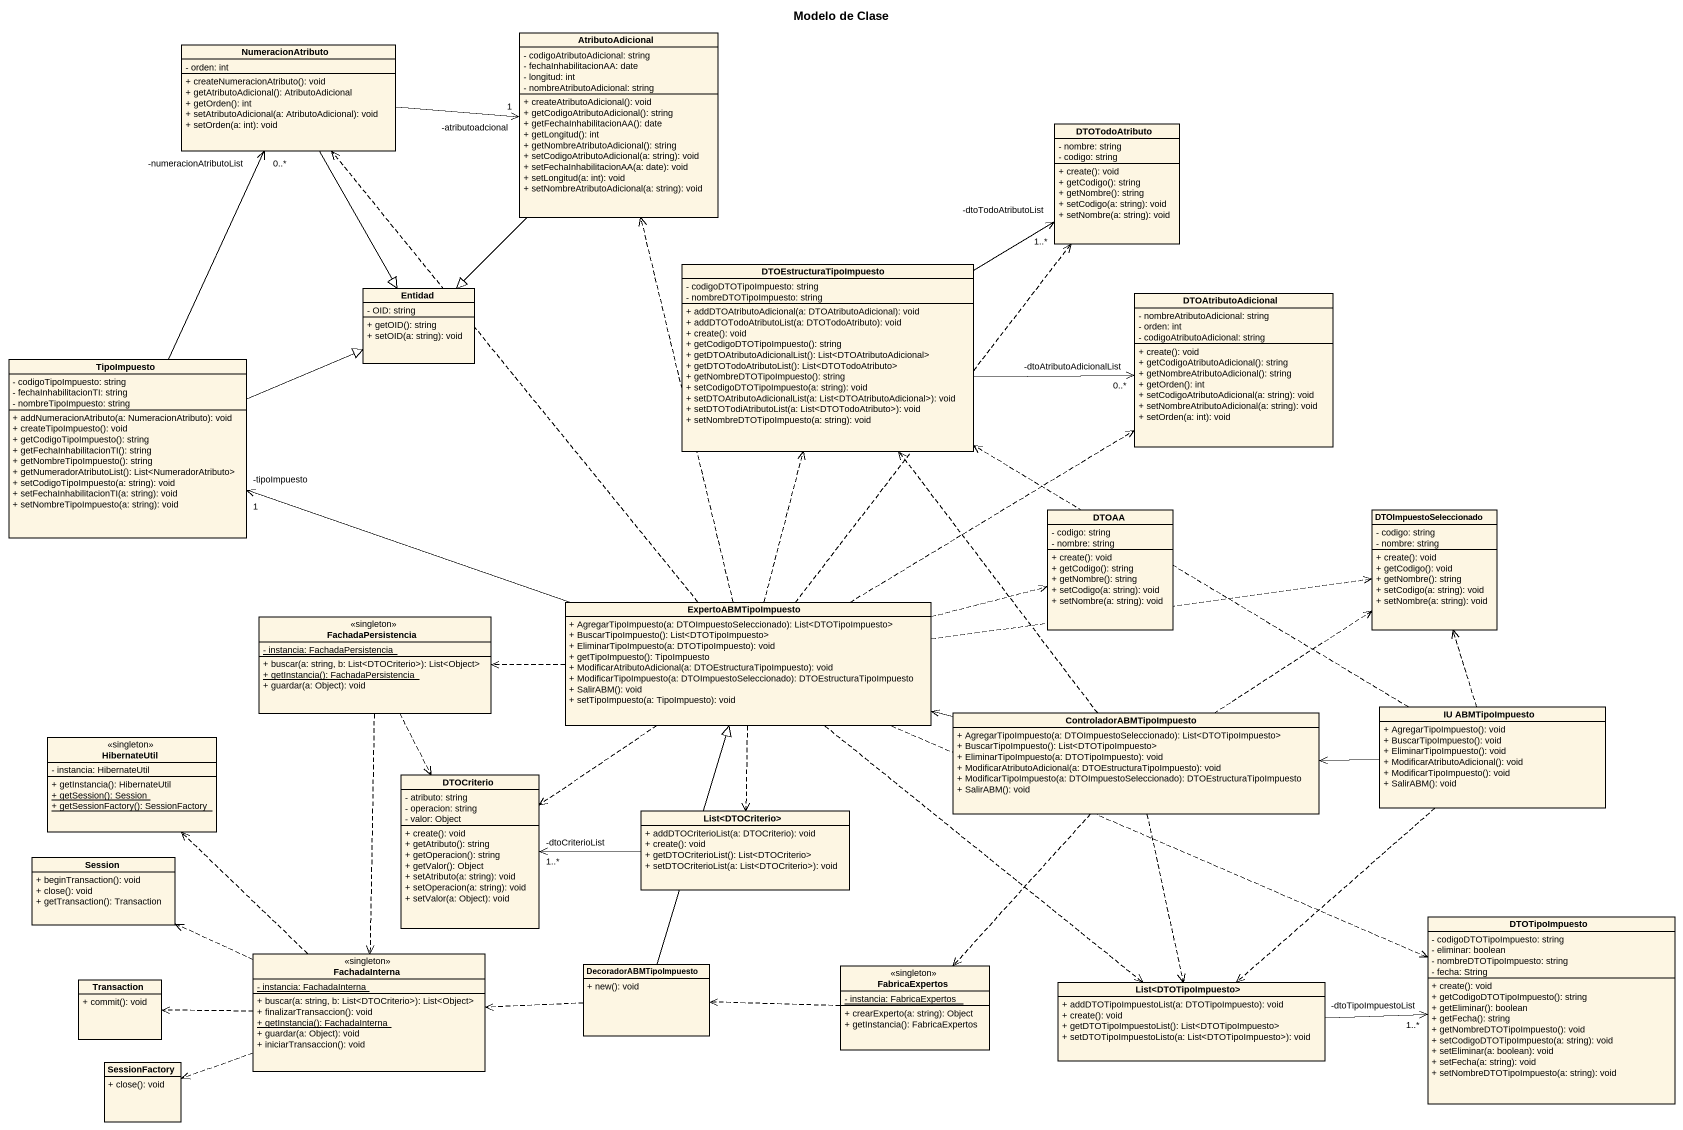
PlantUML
@startuml
title Modelo de Clase
hide circle
hide empty members
skinparam classAttributeIconSize 0
class NumeracionAtributo {
  - orden: int
  + createNumeracionAtributo(): void
  + getAtributoAdicional(): AtributoAdicional
  + getOrden(): int
  + setAtributoAdicional(a: AtributoAdicional): void
  + setOrden(a: int): void
}
class AtributoAdicional {
  - codigoAtributoAdicional: string
  - fechaInhabilitacionAA: date
  - longitud: int
  - nombreAtributoAdicional: string
  + createAtributoAdicional(): void
  + getCodigoAtributoAdicional(): string
  + getFechaInhabilitacionAA(): date
  + getLongitud(): int
  + getNombreAtributoAdicional(): string
  + setCodigoAtributoAdicional(a: string): void
  + setFechaInhabilitacionAA(a: date): void
  + setLongitud(a: int): void
  + setNombreAtributoAdicional(a: string): void
}
class DTOTodoAtributo {
  - nombre: string
  - codigo: string
  + create(): void
  + getCodigo(): string
  + getNombre(): string
  + setCodigo(a: string): void
  + setNombre(a: string): void
}
class Entidad {
  - OID: string
  + getOID(): string
  + setOID(a: string): void
}
class DTOEstructuraTipoImpuesto {
  - codigoDTOTipoImpuesto: string
  - nombreDTOTipoImpuesto: string
  + addDTOAtributoAdicional(a: DTOAtributoAdicional): void
  + addDTOTodoAtributoList(a: DTOTodoAtributo): void
  + create(): void
  + getCodigoDTOTipoImpuesto(): string
  + getDTOAtributoAdicionalList(): List<DTOAtributoAdicional>
  + getDTOTodoAtributoList(): List<DTOTodoAtributo>
  + getNombreDTOTipoImpuesto(): string
  + setCodigoDTOTipoImpuesto(a: string): void
  + setDTOAtributoAdicionalList(a: List<DTOAtributoAdicional>): void
  + setDTOTodiAtributoList(a: List<DTOTodoAtributo>): void
  + setNombreDTOTipoImpuesto(a: string): void
}
class DTOAtributoAdicional {
  - nombreAtributoAdicional: string
  - orden: int
  - codigoAtributoAdicional: string
  + create(): void
  + getCodigoAtributoAdicional(): string
  + getNombreAtributoAdicional(): string
  + getOrden(): int
  + setCodigoAtributoAdicional(a: string): void
  + setNombreAtributoAdicional(a: string): void
  + setOrden(a: int): void
}
class TipoImpuesto {
  - codigoTipoImpuesto: string
  - fechaInhabilitacionTI: string
  - nombreTipoImpuesto: string
  + addNumeracionAtributo(a: NumeracionAtributo): void
  + createTipoImpuesto(): void
  + getCodigoTipoImpuesto(): string
  + getFechaInhabilitacionTI(): string
  + getNombreTipoImpuesto(): string
  + getNumeradorAtributoList(): List<NumeradorAtributo>
  + setCodigoTipoImpuesto(a: string): void
  + setFechaInhabilitacionTI(a: string): void
  + setNombreTipoImpuesto(a: string): void
}
class DTOAA {
  - codigo: string
  - nombre: string
  + create(): void
  + getCodigo(): string
  + getNombre(): string
  + setCodigo(a: string): void
  + setNombre(a: string): void
}
class DTOImpuestoSeleccionado {
  - codigo: string
  - nombre: string
  + create(): void
  + getCodigo(): void
  + getNombre(): string
  + setCodigo(a: string): void
  + setNombre(a: string): void
}
class FachadaPersistencia <<singleton>> {
  {static} - instancia: FachadaPersistencia
  + buscar(a: string, b: List<DTOCriterio>): List<Object>
  {static} + getInstancia(): FachadaPersistencia
  + guardar(a: Object): void
}
class ExpertoABMTipoImpuesto {
  + AgregarTipoImpuesto(a: DTOImpuestoSeleccionado): List<DTOTipoImpuesto>
  + BuscarTipoImpuesto(): List<DTOTipoImpuesto>
  + EliminarTipoImpuesto(a: DTOTipoImpuesto): void
  + getTipoImpuesto(): TipoImpuesto
  + ModificarAtributoAdicional(a: DTOEstructuraTipoImpuesto): void
  + ModificarTipoImpuesto(a: DTOImpuestoSeleccionado): DTOEstructuraTipoImpuesto
  + SalirABM(): void
  + setTipoImpuesto(a: TipoImpuesto): void
}
class ControladorABMTipoImpuesto {
  + AgregarTipoImpuesto(a: DTOImpuestoSeleccionado): List<DTOTipoImpuesto>
  + BuscarTipoImpuesto(): List<DTOTipoImpuesto>
  + EliminarTipoImpuesto(a: DTOTipoImpuesto): void
  + ModificarAtributoAdicional(a: DTOEstructuraTipoImpuesto): void
  + ModificarTipoImpuesto(a: DTOImpuestoSeleccionado): DTOEstructuraTipoImpuesto
  + SalirABM(): void
}
class "IU ABMTipoImpuesto" as IU_ABMTipoImpuesto {
  + AgregarTipoImpuesto(): void
  + BuscarTipoImpuesto(): void
  + EliminarTipoImpuesto(): void
  + ModificarAtributoAdicional(): void
  + ModificarTipoImpuesto(): void
  + SalirABM(): void
}
class HibernateUtil <<singleton>> {
  - instancia: HibernateUtil
  + getInstancia(): HibernateUtil
  {static} + getSession(): Session
  {static} + getSessionFactory(): SessionFactory
}
class DTOCriterio {
  - atributo: string
  - operacion: string
  - valor: Object
  + create(): void
  + getAtributo(): string
  + getOperacion(): string
  + getValor(): Object
  + setAtributo(a: string): void
  + setOperacion(a: string): void
  + setValor(a: Object): void
}
class "List<DTOCriterio>" as List_DTOCriterio {
  + addDTOCriterioList(a: DTOCriterio): void
  + create(): void
  + getDTOCriterioList(): List<DTOCriterio>
  + setDTOCriterioList(a: List<DTOCriterio>): void
}
class Session {
  + beginTransaction(): void
  + close(): void
  + getTransaction(): Transaction
}
class DTOTipoImpuesto {
  - codigoDTOTipoImpuesto: string
  - eliminar: boolean
  - nombreDTOTipoImpuesto: string
  - fecha: String
  + create(): void
  + getCodigoDTOTipoImpuesto(): string
  + getEliminar(): boolean
  + getFecha(): string
  + getNombreDTOTipoImpuesto(): void
  + setCodigoDTOTipoImpuesto(a: string): void
  + setEliminar(a: boolean): void
  + setFecha(a: string): void
  + setNombreDTOTipoImpuesto(a: string): void
}
class Transaction {
  + commit(): void
}
class FachadaInterna <<singleton>> {
  {static} - instancia: FachadaInterna
  + buscar(a: string, b: List<DTOCriterio>): List<Object>
  + finalizarTransaccion(): void
  {static} + getInstancia(): FachadaInterna
  + guardar(a: Object): void
  + iniciarTransaccion(): void
}
class DecoradorABMTipoImpuesto {
  + new(): void
}
class FabricaExpertos <<singleton>> {
  {static} - instancia: FabricaExpertos
  + crearExperto(a: string): Object
  + getInstancia(): FabricaExpertos
}
class "List<DTOTipoImpuesto>" as List_DTOTipoImpuesto {
  + addDTOTipoImpuestoList(a: DTOTipoImpuesto): void
  + create(): void
  + getDTOTipoImpuestoList(): List<DTOTipoImpuesto>
  + setDTOTipoImpuestoListo(a: List<DTOTipoImpuesto>): void
}
class SessionFactory {
  + close(): void
}
NumeracionAtributo -right-> "-atributoadcional\n1" AtributoAdicional
NumeracionAtributo --|> Entidad
AtributoAdicional --|> Entidad
DTOEstructuraTipoImpuesto -up-> "-dtoTodoAtributoList\n1..*" DTOTodoAtributo
DTOEstructuraTipoImpuesto -right-> "-dtoAtributoAdicionalList\n0..*" DTOAtributoAdicional
TipoImpuesto -up-> "-numeracionAtributoList\n0..*" NumeracionAtributo
TipoImpuesto -right-|> Entidad
FachadaPersistencia ..> DTOCriterio
FachadaPersistencia ..> FachadaInterna
ExpertoABMTipoImpuesto .up.> NumeracionAtributo
ExpertoABMTipoImpuesto .up.> AtributoAdicional
ExpertoABMTipoImpuesto .up.> DTOTodoAtributo
ExpertoABMTipoImpuesto .up.> DTOEstructuraTipoImpuesto
ExpertoABMTipoImpuesto .up.> DTOAtributoAdicional
ExpertoABMTipoImpuesto -left-> "-tipoImpuesto\n1" TipoImpuesto
ExpertoABMTipoImpuesto .right.> DTOAA
ExpertoABMTipoImpuesto .right.> DTOImpuestoSeleccionado
ExpertoABMTipoImpuesto .left.> FachadaPersistencia
ExpertoABMTipoImpuesto ..> DTOCriterio
ExpertoABMTipoImpuesto ..> List_DTOCriterio
ExpertoABMTipoImpuesto .right.> DTOTipoImpuesto
ExpertoABMTipoImpuesto ..> List_DTOTipoImpuesto
ControladorABMTipoImpuesto .up.> DTOEstructuraTipoImpuesto
ControladorABMTipoImpuesto .up.> DTOImpuestoSeleccionado
ControladorABMTipoImpuesto -left-> ExpertoABMTipoImpuesto
ControladorABMTipoImpuesto ..> FabricaExpertos
ControladorABMTipoImpuesto ..> List_DTOTipoImpuesto
IU_ABMTipoImpuesto .up.> DTOEstructuraTipoImpuesto
IU_ABMTipoImpuesto .up.> DTOImpuestoSeleccionado
IU_ABMTipoImpuesto -left-> ControladorABMTipoImpuesto
IU_ABMTipoImpuesto ..> List_DTOTipoImpuesto
List_DTOCriterio -left-> "-dtoCriterioList\n1..*" DTOCriterio
FachadaInterna .up.> HibernateUtil
FachadaInterna .left.> Session
FachadaInterna .left.> Transaction
FachadaInterna .left.> SessionFactory
DecoradorABMTipoImpuesto -up-|> ExpertoABMTipoImpuesto
DecoradorABMTipoImpuesto .left.> FachadaInterna
FabricaExpertos .left.> DecoradorABMTipoImpuesto
List_DTOTipoImpuesto -right-> "-dtoTipoImpuestoList\n1..*" DTOTipoImpuesto
@enduml
